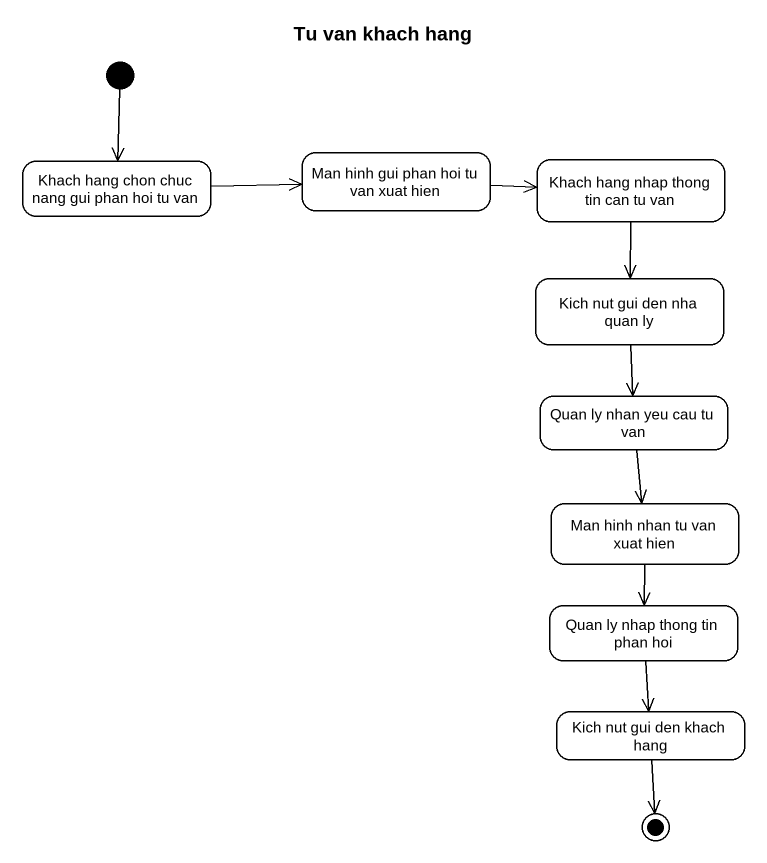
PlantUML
@startuml
title Tu van khach hang
hide empty description
state "Khach hang chon chuc nang gui phan hoi tu van" as Khach_hang_chon_chuc_nang
state "Man hinh gui phan hoi tu van xuat hien" as Man_hinh_gui_phan_hoi_tu
state "Khach hang nhap thong tin can tu van" as Khach_hang_nhap_thong_tin
state "Kich nut gui den nha quan ly" as Kich_nut_gui_den_nha_quan_ly
state "Quan ly nhan yeu cau tu van" as Quan_ly_nhan_yeu_cau_tu_van
state "Man hinh nhan tu van xuat hien" as Man_hinh_nhan_tu_van_xuat
state "Quan ly nhap thong tin phan hoi" as Quan_ly_nhap_thong_tin_phan
state "Kich nut gui den khach hang" as Kich_nut_gui_den_khach_hang
[*] --> Khach_hang_chon_chuc_nang
Khach_hang_chon_chuc_nang -right-> Man_hinh_gui_phan_hoi_tu
Man_hinh_gui_phan_hoi_tu -right-> Khach_hang_nhap_thong_tin
Khach_hang_nhap_thong_tin --> Kich_nut_gui_den_nha_quan_ly
Kich_nut_gui_den_nha_quan_ly --> Quan_ly_nhan_yeu_cau_tu_van
Quan_ly_nhan_yeu_cau_tu_van --> Man_hinh_nhan_tu_van_xuat
Man_hinh_nhan_tu_van_xuat --> Quan_ly_nhap_thong_tin_phan
Quan_ly_nhap_thong_tin_phan --> Kich_nut_gui_den_khach_hang
Kich_nut_gui_den_khach_hang --> [*]
@enduml
